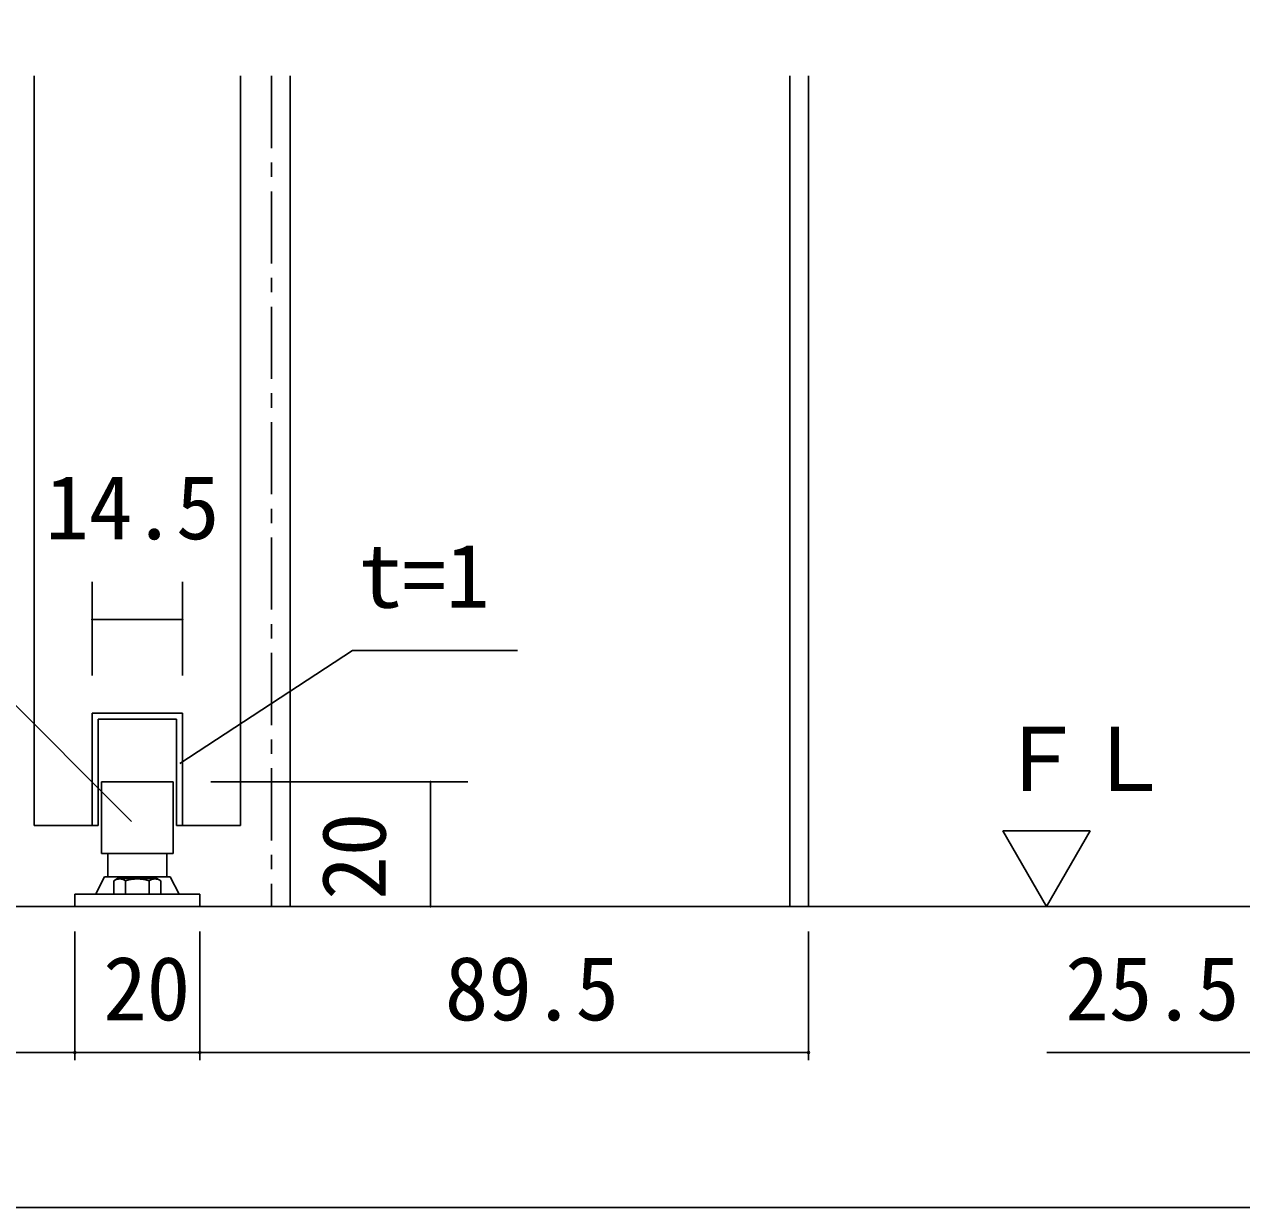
# Model space of a CAD drawing. Units: millimetres, scale not verified. Extents: x -800 to 800, y -554 to 554.
# Drawn here: x -433.2 to -238.3, y -27 to 162.5 of the extents above; entities that cross this region are included whole.
import ezdxf
from ezdxf.enums import TextEntityAlignment as Align

# ---------------------------------------------------------------- set-up
doc = ezdxf.new("R2010")
doc.units = ezdxf.units.MM
doc.header["$LTSCALE"] = 4
doc.linetypes.add('USER11', pattern=[4.619272, 2.886781, -0.577497, 0.577497, -0.577497])
for name, color, linetype, lineweight in [('1-0', 7, 'Continuous', 25), ('1-4_0', 7, 'Continuous', 25), ('2-0', 7, 'Continuous', 25)]:
    doc.layers.add(name, color=color, linetype=linetype, lineweight=lineweight)
doc.styles.add('ＭＳ ゴシック', font='')
doc.styles.get('ＭＳ ゴシック').set_extended_font_data('MS Gothic')

msp = doc.modelspace()

# ---------------------------------------------------------------- linework, layer by layer
at = {"layer": '1-0'}
msp.add_lwpolyline([(152, -27), (-780, -27), (-780, 534)], dxfattribs=at)
at = {"layer": '1-4_0'}
msp.add_lwpolyline([(152, -27), (-780, -27), (-780, 534)], dxfattribs=at)
msp.add_lwpolyline([(152, -27), (-780, -27), (-780, 534)], dxfattribs=at)
at = {"layer": '2-0'}
for p, q in [((-431.624, 34.194), (-431.624, 154.213)), ((-398.624, 154.212), (-398.624, 34.193)), ((-390.624, 154.212), (-390.624, 21.197)), ((-310.624, 21.197), (-310.624, 154.212)), ((-307.626, 21.197), (-307.626, 154.212)), ((-422.374, 73.195), (-422.374, 58.196)), ((-407.874, 73.195), (-407.874, 58.196)), ((-422.374, 67.195), (-407.874, 67.195)), ((-422.334, 67.199), (-422.334, 67.195)), ((-407.834, 67.199), (-407.834, 67.195)), ((-380.685, 62.219), (-408.334, 44.123)), ((-354.267, 62.219), (-380.685, 62.219)), ((-440.089, 58.864), (-416.069, 34.847)), ((-407.874, 52.195), (-422.374, 52.195)), ((-422.374, 52.195), (-422.374, 34.195)), ((-408.874, 51.195), (-421.376, 51.195)), ((-421.375, 51.195), (-421.375, 34.194)), ((-408.874, 51.195), (-408.874, 34.194)), ((-407.874, 52.195), (-407.874, 34.195)), ((-420.875, 29.695), (-420.875, 41.195)), ((-420.875, 41.194), (-409.375, 41.194)), ((-409.375, 41.194), (-409.375, 29.694)), ((-362.177, 41.194), (-403.372, 41.194)), ((-368.177, 21.197), (-368.177, 41.195)), ((-368.138, 41.198), (-368.138, 41.194)), ((-431.624, 34.194), (-422.374, 34.194)), ((-422.374, 34.194), (-421.375, 34.194)), ((-408.874, 34.194), (-407.873, 34.194)), ((-398.624, 34.194), (-407.874, 34.194)), ((-276.545, 33.318), (-269.544, 21.195)), ((-276.545, 33.318), (-262.545, 33.318)), ((-262.544, 33.318), (-269.547, 21.195)), ((-409.375, 29.695), (-420.875, 29.695)), ((-419.873, 29.695), (-419.873, 26)), ((-410.375, 29.695), (-410.375, 26)), ((-420.375, 25.998), (-421.795, 23.233)), ((-420.375, 25.998), (-409.874, 25.998)), ((-418.275, 25.694), (-418.878, 25.348)), ((-418.876, 25.347), (-418.876, 23.196)), ((-411.975, 25.694), (-418.276, 25.694)), ((-417, 25.347), (-417.127, 25.418)), ((-417, 23.195), (-417, 25.346)), ((-413.247, 25.347), (-413.12, 25.418)), ((-413.247, 23.195), (-413.247, 25.346)), ((-411.975, 25.694), (-411.369, 25.348)), ((-411.37, 23.195), (-411.37, 25.346)), ((-409.875, 25.998), (-408.431, 23.194)), ((-405.124, 23.195), (-425.125, 23.195)), ((-425.124, 23.195), (-425.124, 21.197)), ((-405.124, 21.197), (-405.124, 23.195)), ((-589.173, 21.197), (-120.828, 21.197)), ((-425.124, 21.197), (-405.123, 21.197)), ((-362.177, 21.197), (-384.622, 21.197)), ((-368.138, 21.2), (-368.138, 21.197)), ((-425.124, 17.197), (-425.124, -3.411)), ((-405.124, 17.197), (-405.124, -3.411)), ((-307.624, 17.197), (-307.624, -3.411)), ((-479.624, -2.161), (-425.124, -2.161)), ((-425.124, -2.161), (-405.124, -2.161)), ((-307.624, -2.161), (-405.124, -2.161)), ((-269.499, -2.161), (-211.453, -2.161))]:
    msp.add_line(p, q, dxfattribs=at)
at = {"layer": '2-0', "linetype": 'USER11'}
msp.add_line((-393.624, 154.212), (-393.624, 21.197), dxfattribs=at)
at = {"layer": '2-0'}
for centre, radius, start, end in [((-422.374, 67.195), 0.0405, 165.47853, 171.16094), ((-422.374, 67.195), 0.0398, 171.16402, 177.01304), ((-422.378, 67.195), 0.0357, 176.86368, 183.13632), ((-422.381, 67.195), 0.0334, 183.31881, 189.66422), ((-422.379, 67.195), 0.0353, 189.66609, 195.68379), ((-422.373, 67.194), 0.0414, 159.96649, 165.47752), ((-422.377, 67.196), 0.0374, 195.6825, 201.38704), ((-422.372, 67.194), 0.0424, 154.616, 159.96724), ((-422.375, 67.197), 0.0395, 201.38356, 206.81105), ((-422.371, 67.194), 0.0432, 149.40189, 154.61816), ((-422.373, 67.197), 0.0415, 206.80618, 212.00673), ((-422.371, 67.193), 0.0439, 144.28879, 149.40509), ((-422.372, 67.198), 0.043, 212.00106, 217.03304), ((-422.37, 67.193), 0.0441, 139.23395, 144.29274), ((-422.371, 67.199), 0.0441, 217.02695, 221.95313), ((-422.371, 67.199), 0.0445, 221.94686, 226.83212), ((-422.37, 67.193), 0.044, 134.18939, 139.2384), ((-422.371, 67.194), 0.0433, 129.10375, 134.19412), ((-422.371, 67.199), 0.0443, 226.82583, 231.73566), ((-422.372, 67.195), 0.0422, 123.92397, 129.10854), ((-422.371, 67.198), 0.0434, 231.7295, 236.72904), ((-422.372, 67.196), 0.0407, 118.59714, 123.92852), ((-422.372, 67.197), 0.0419, 236.72323, 241.87594), ((-422.373, 67.197), 0.039, 113.07318, 118.60107), ((-422.373, 67.195), 0.04, 241.87082, 247.23648), ((-422.374, 67.199), 0.0371, 107.30843, 113.07594), ((-422.374, 67.193), 0.0379, 247.23258, 252.86381), ((-422.375, 67.201), 0.0352, 101.27084, 107.30933), ((-422.374, 67.191), 0.0358, 252.86189, 258.79895), ((-422.375, 67.203), 0.0336, 94.94635, 101.26907), ((-422.375, 67.189), 0.0339, 258.79994, 265.06355), ((-422.375, 67.201), 0.0349, 88.40582, 94.75687), ((-422.375, 67.191), 0.0349, 265.2537, 271.58989), ((-422.375, 67.194), 0.0425, 82.85539, 88.58506), ((-422.375, 67.198), 0.0427, 271.41725, 277.11512), ((-422.375, 67.195), 0.0415, 77.12227, 82.85031), ((-422.375, 67.198), 0.0421, 277.12005, 282.77356), ((-422.375, 67.195), 0.041, 71.42122, 77.11806), ((-422.375, 67.197), 0.0418, 282.7772, 288.3595), ((-422.375, 67.195), 0.0408, 65.77279, 71.41804), ((-422.375, 67.197), 0.0418, 288.36172, 293.8584), ((-422.375, 67.195), 0.0408, 60.18769, 65.77069), ((-422.375, 67.198), 0.0419, 293.85926, 299.26831), ((-422.375, 67.195), 0.0409, 54.66725, 60.18658), ((-422.375, 67.198), 0.0421, 299.26795, 304.59878), ((-422.375, 67.195), 0.0411, 49.20475, 54.66699), ((-422.375, 67.198), 0.0422, 304.5974, 309.86911), ((-422.375, 67.195), 0.0413, 43.78709, 49.2051), ((-422.375, 67.198), 0.0421, 309.86695, 315.10644), ((-422.375, 67.195), 0.0415, 38.39682, 43.78783), ((-422.375, 67.197), 0.0417, 315.10374, 320.34374), ((-422.375, 67.195), 0.0416, 33.01421, 38.39772), ((-422.374, 67.197), 0.0411, 320.34075, 325.6178), ((-422.375, 67.195), 0.0416, 27.61927, 33.01502), ((-422.373, 67.197), 0.0403, 325.61477, 330.96718), ((-422.373, 67.196), 0.0392, 330.96443, 336.4299), ((-422.375, 67.195), 0.0415, 22.19384, 27.61976), ((-422.375, 67.195), 0.0414, 16.72358, 22.19378), ((-422.371, 67.196), 0.0379, 336.4278, 342.04075), ((-422.375, 67.195), 0.0414, 11.19984, 16.72277), ((-422.37, 67.195), 0.0367, 342.03973, 347.8279), ((-422.375, 67.195), 0.0415, 5.62136, 11.19812), ((-422.368, 67.195), 0.0344, 353.81156, 359.98645), ((-422.369, 67.195), 0.0354, 347.82846, 353.80892), ((-407.875, 67.195), 0.0398, 171.16402, 177.01304), ((-407.879, 67.195), 0.0357, 176.86368, 183.13632), ((-407.874, 67.195), 0.0405, 165.47853, 171.16094), ((-407.881, 67.195), 0.0334, 183.31881, 189.66422), ((-407.879, 67.195), 0.0353, 189.66609, 195.68379), ((-407.873, 67.194), 0.0414, 159.96649, 165.47752), ((-407.877, 67.196), 0.0374, 195.6825, 201.38704), ((-407.872, 67.194), 0.0424, 154.616, 159.96724), ((-407.875, 67.197), 0.0395, 201.38356, 206.81105), ((-407.874, 67.197), 0.0415, 206.80618, 212.00673), ((-407.871, 67.194), 0.0432, 149.40189, 154.61816), ((-407.871, 67.193), 0.0439, 144.28879, 149.40509), ((-407.872, 67.198), 0.043, 212.00106, 217.03304), ((-407.871, 67.193), 0.0441, 139.23395, 144.29274), ((-407.871, 67.199), 0.0441, 217.02695, 221.95313), ((-407.871, 67.193), 0.044, 134.18939, 139.2384), ((-407.871, 67.199), 0.0445, 221.94686, 226.83212), ((-407.871, 67.194), 0.0433, 129.10375, 134.19412), ((-407.871, 67.199), 0.0443, 226.82583, 231.73566), ((-407.872, 67.195), 0.0422, 123.92397, 129.10854), ((-407.872, 67.198), 0.0434, 231.7295, 236.72904), ((-407.873, 67.196), 0.0407, 118.59714, 123.92852), ((-407.873, 67.197), 0.0419, 236.72323, 241.87594), ((-407.874, 67.197), 0.039, 113.07318, 118.60107), ((-407.873, 67.195), 0.04, 241.87082, 247.23648), ((-407.874, 67.199), 0.0371, 107.30843, 113.07594), ((-407.874, 67.193), 0.0379, 247.23258, 252.86381), ((-407.875, 67.191), 0.0358, 252.86189, 258.79895), ((-407.875, 67.201), 0.0352, 101.27084, 107.30933), ((-407.875, 67.203), 0.0336, 94.94635, 101.26907), ((-407.875, 67.189), 0.0339, 258.79994, 265.06355), ((-407.875, 67.201), 0.0349, 88.40582, 94.75687), ((-407.875, 67.191), 0.0349, 265.2537, 271.58989), ((-407.875, 67.194), 0.0425, 82.85539, 88.58506), ((-407.875, 67.198), 0.0427, 271.41725, 277.11512), ((-407.875, 67.195), 0.0415, 77.12227, 82.85031), ((-407.875, 67.198), 0.0421, 277.12005, 282.77356), ((-407.875, 67.195), 0.041, 71.42122, 77.11806), ((-407.875, 67.197), 0.0418, 282.7772, 288.3595), ((-407.875, 67.195), 0.0408, 65.77279, 71.41804), ((-407.875, 67.197), 0.0418, 288.36172, 293.8584), ((-407.875, 67.195), 0.0408, 60.18769, 65.77069), ((-407.875, 67.198), 0.0419, 293.85926, 299.26831), ((-407.875, 67.195), 0.0409, 54.66725, 60.18658), ((-407.875, 67.198), 0.0421, 299.26795, 304.59878), ((-407.875, 67.195), 0.0411, 49.20475, 54.66699), ((-407.875, 67.198), 0.0422, 304.5974, 309.86911), ((-407.875, 67.195), 0.0413, 43.78709, 49.2051), ((-407.875, 67.198), 0.0421, 309.86695, 315.10644), ((-407.875, 67.195), 0.0415, 38.39682, 43.78783), ((-407.875, 67.197), 0.0417, 315.10374, 320.34374), ((-407.876, 67.195), 0.0416, 33.01421, 38.39772), ((-407.875, 67.197), 0.0411, 320.34075, 325.6178), ((-407.876, 67.195), 0.0416, 27.61927, 33.01502), ((-407.874, 67.197), 0.0403, 325.61477, 330.96718), ((-407.873, 67.196), 0.0392, 330.96443, 336.4299), ((-407.875, 67.195), 0.0415, 22.19384, 27.61976), ((-407.875, 67.195), 0.0414, 16.72358, 22.19378), ((-407.872, 67.196), 0.0379, 336.4278, 342.04075), ((-407.871, 67.195), 0.0367, 342.03973, 347.8279), ((-407.875, 67.195), 0.0414, 11.19984, 16.72277), ((-407.875, 67.195), 0.0415, 5.62136, 11.19812), ((-407.868, 67.195), 0.0344, 353.81156, 359.98645), ((-407.869, 67.195), 0.0354, 347.82846, 353.80892), ((-368.183, 41.194), 0.0357, 176.85793, 183.14207), ((-368.179, 41.194), 0.0399, 165.34624, 171.11484), ((-368.179, 41.194), 0.0395, 171.11833, 177.01121), ((-368.185, 41.194), 0.0332, 183.32104, 189.7141), ((-368.184, 41.194), 0.0348, 189.71667, 195.82583), ((-368.178, 41.194), 0.0406, 159.70952, 165.34447), ((-368.182, 41.195), 0.0366, 195.82553, 201.65843), ((-368.177, 41.193), 0.0413, 154.20339, 159.70927), ((-368.18, 41.195), 0.0385, 201.65606, 207.24017), ((-368.177, 41.193), 0.042, 148.81143, 154.20436), ((-368.179, 41.196), 0.0403, 207.23648, 212.61251), ((-368.176, 41.193), 0.0426, 143.50843, 148.8133), ((-368.177, 41.197), 0.0419, 212.60807, 217.82447), ((-368.176, 41.193), 0.0431, 138.26308, 143.51088), ((-368.176, 41.198), 0.0431, 217.81972, 222.92866), ((-368.176, 41.192), 0.0432, 133.0405, 138.26584), ((-368.176, 41.198), 0.0438, 222.92389, 227.97835), ((-368.176, 41.199), 0.0441, 227.9738, 233.02552), ((-368.176, 41.193), 0.0431, 127.80444, 133.04329), ((-368.176, 41.193), 0.0428, 122.51948, 127.80699), ((-368.176, 41.198), 0.044, 233.02142, 238.11912), ((-368.176, 41.193), 0.0422, 117.15322, 122.52152), ((-368.176, 41.198), 0.0434, 238.11571, 243.30337), ((-368.177, 41.194), 0.0415, 111.6787, 117.15445), ((-368.176, 41.197), 0.0426, 243.30092, 248.61564), ((-368.177, 41.195), 0.0407, 106.07703, 111.67879), ((-368.177, 41.196), 0.0417, 248.6145, 254.08393), ((-368.177, 41.195), 0.0401, 100.34019, 106.07567), ((-368.177, 41.196), 0.0407, 254.08447, 259.72379), ((-368.177, 41.196), 0.0396, 94.47362, 100.33713), ((-368.177, 41.195), 0.04, 259.72633, 265.53514), ((-368.177, 41.197), 0.0385, 88.4834, 94.52797), ((-368.177, 41.193), 0.0385, 265.4819, 271.51272), ((-368.177, 41.2), 0.0356, 82.18714, 88.4233), ((-368.177, 41.191), 0.0358, 271.57912, 277.78066), ((-368.177, 41.199), 0.036, 76.07849, 82.18111), ((-368.177, 41.191), 0.0364, 277.78628, 283.80939), ((-368.177, 41.199), 0.0367, 70.1331, 76.07465), ((-368.177, 41.192), 0.0374, 283.8124, 289.6345), ((-368.178, 41.198), 0.0376, 64.36031, 70.13128), ((-368.178, 41.193), 0.0386, 289.6352, 295.25471), ((-368.178, 41.197), 0.0387, 58.75366, 64.36019), ((-368.178, 41.194), 0.0398, 295.25354, 300.6864), ((-368.179, 41.196), 0.0399, 53.29435, 58.75483), ((-368.179, 41.195), 0.0409, 300.68382, 305.95937), ((-368.179, 41.195), 0.0409, 47.95486, 53.2964), ((-368.179, 41.196), 0.0418, 305.95583, 311.11301), ((-368.18, 41.194), 0.0417, 42.70223, 47.95743), ((-368.18, 41.197), 0.0424, 311.10884, 316.19297), ((-368.18, 41.194), 0.0424, 37.50087, 42.70501), ((-368.18, 41.197), 0.0425, 316.18845, 321.24876), ((-368.181, 41.194), 0.0427, 32.31496, 37.50359), ((-368.18, 41.196), 0.0422, 321.24414, 326.33174), ((-368.181, 41.194), 0.0428, 27.11049, 32.31736), ((-368.179, 41.196), 0.0414, 326.32724, 331.49333), ((-368.181, 41.194), 0.0427, 21.8573, 27.11235), ((-368.178, 41.195), 0.0403, 331.48924, 336.78308), ((-368.18, 41.194), 0.0425, 16.53103, 21.85837), ((-368.177, 41.195), 0.0389, 336.77977, 342.24614), ((-368.18, 41.194), 0.0422, 11.11515, 16.53107), ((-368.18, 41.194), 0.042, 5.60295, 11.11395), ((-368.173, 41.194), 0.0345, 353.83165, 359.98246), ((-368.174, 41.194), 0.0359, 347.91965, 353.82942), ((-368.175, 41.194), 0.0374, 342.24408, 347.91987), ((-417.941, 24.023), 1.613, 114.55198, 120.13029), ((-417.942, 24.025), 1.612, 109.02344, 114.55039), ((-417.941, 24.022), 1.615, 103.54507, 109.02267), ((-417.94, 24.018), 1.619, 98.10811, 103.54497), ((-417.939, 24.014), 1.623, 92.69885, 98.10848), ((-417.939, 24.012), 1.625, 87.30055, 92.69945), ((-417.939, 24.012), 1.625, 81.89542, 87.30115), ((-417.939, 24.015), 1.623, 76.46664, 81.89581), ((-417.938, 24.017), 1.62, 71.00029, 76.46658), ((-417.938, 24.018), 1.619, 65.48723, 70.99958), ((-417.939, 24.016), 1.621, 59.92484, 65.48571), ((-415.121, 19.416), 6.221, 104.36922, 107.58114), ((-415.123, 19.422), 6.215, 101.16589, 104.36907), ((-415.123, 19.426), 6.212, 97.96997, 101.16579), ((-415.123, 19.427), 6.21, 94.77966, 97.96992), ((-415.123, 19.428), 6.21, 91.59283, 94.77963), ((-415.123, 19.428), 6.21, 88.40719, 91.59281), ((-415.123, 19.428), 6.21, 85.22037, 88.40717), ((-415.124, 19.427), 6.21, 82.03008, 85.22034), ((-415.124, 19.426), 6.212, 78.83421, 82.03003), ((-415.124, 19.422), 6.215, 75.63093, 78.83411), ((-415.126, 19.416), 6.221, 72.41886, 75.63078), ((-412.306, 24.013), 1.625, 114.53, 120.0763), ((-412.309, 24.018), 1.619, 109.02076, 114.52824), ((-412.309, 24.02), 1.617, 103.55115, 109.01974), ((-412.309, 24.019), 1.619, 98.11508, 103.55074), ((-412.309, 24.017), 1.62, 92.70184, 98.11509), ((-412.308, 24.015), 1.622, 87.29792, 92.70208), ((-412.308, 24.015), 1.622, 81.88882, 87.29817), ((-412.308, 24.015), 1.622, 76.46089, 81.88885), ((-412.309, 24.015), 1.622, 71.00321, 76.46051), ((-412.309, 24.012), 1.625, 65.50931, 71.00225), ((-412.313, 24.005), 1.633, 59.97865, 65.50763), ((-368.183, 21.197), 0.0357, 176.85793, 183.14207), ((-368.184, 21.196), 0.0348, 164.17417, 170.28333), ((-368.185, 21.197), 0.0332, 170.2859, 176.67896), ((-368.179, 21.197), 0.0395, 182.98879, 188.88167), ((-368.179, 21.197), 0.0399, 188.88516, 194.65376), ((-368.182, 21.196), 0.0366, 158.34157, 164.17447), ((-368.178, 21.197), 0.0406, 194.65553, 200.29048), ((-368.18, 21.195), 0.0385, 152.75983, 158.34394), ((-368.177, 21.197), 0.0413, 200.29073, 205.79661), ((-368.179, 21.194), 0.0403, 147.38749, 152.76352), ((-368.177, 21.197), 0.042, 205.79564, 211.18857), ((-368.177, 21.193), 0.0419, 142.17553, 147.39193), ((-368.176, 21.198), 0.0426, 211.1867, 216.49157), ((-368.176, 21.198), 0.0431, 216.48912, 221.73692), ((-368.176, 21.193), 0.0431, 137.07134, 142.18028), ((-368.176, 21.192), 0.0438, 132.02165, 137.07611), ((-368.176, 21.198), 0.0432, 221.73416, 226.9595), ((-368.176, 21.192), 0.0441, 126.97448, 132.0262), ((-368.176, 21.198), 0.0431, 226.95671, 232.19556), ((-368.176, 21.192), 0.044, 121.88088, 126.97858), ((-368.176, 21.198), 0.0428, 232.19301, 237.48052), ((-368.176, 21.193), 0.0434, 116.69663, 121.88429), ((-368.176, 21.197), 0.0422, 237.47848, 242.84678), ((-368.177, 21.197), 0.0415, 242.84555, 248.3213), ((-368.176, 21.193), 0.0426, 111.38436, 116.69908), ((-368.177, 21.194), 0.0417, 105.91607, 111.3855), ((-368.177, 21.196), 0.0407, 248.32121, 253.92297), ((-368.177, 21.195), 0.0407, 100.27621, 105.91553), ((-368.177, 21.195), 0.0401, 253.92433, 259.65981), ((-368.177, 21.196), 0.04, 94.46486, 100.27367), ((-368.177, 21.195), 0.0396, 259.66287, 265.52638), ((-368.177, 21.197), 0.0385, 88.48728, 94.5181), ((-368.177, 21.194), 0.0385, 265.47203, 271.5166), ((-368.177, 21.2), 0.0358, 82.21934, 88.42088), ((-368.177, 21.191), 0.0356, 271.5767, 277.81286), ((-368.177, 21.199), 0.0364, 76.19061, 82.21372), ((-368.177, 21.191), 0.036, 277.81889, 283.92151), ((-368.177, 21.198), 0.0374, 70.3655, 76.1876), ((-368.177, 21.192), 0.0367, 283.92535, 289.8669), ((-368.178, 21.197), 0.0386, 64.74529, 70.3648), ((-368.178, 21.193), 0.0376, 289.86872, 295.63969), ((-368.178, 21.196), 0.0398, 59.3136, 64.74646), ((-368.178, 21.194), 0.0387, 295.63981, 301.24634), ((-368.179, 21.195), 0.0409, 54.04063, 59.31618), ((-368.179, 21.195), 0.0399, 301.24517, 306.70565), ((-368.179, 21.196), 0.0409, 306.7036, 312.04514), ((-368.179, 21.194), 0.0418, 48.88699, 54.04417), ((-368.18, 21.194), 0.0424, 43.80703, 48.89116), ((-368.18, 21.196), 0.0417, 312.04257, 317.29777), ((-368.18, 21.194), 0.0425, 38.75124, 43.81155), ((-368.18, 21.197), 0.0424, 317.29499, 322.49913), ((-368.18, 21.194), 0.0422, 33.66826, 38.75586), ((-368.181, 21.197), 0.0427, 322.49641, 327.68504), ((-368.179, 21.195), 0.0414, 28.50667, 33.67276), ((-368.181, 21.197), 0.0428, 327.68264, 332.88951), ((-368.178, 21.195), 0.0403, 23.21692, 28.51076), ((-368.181, 21.197), 0.0427, 332.88765, 338.1427), ((-368.177, 21.196), 0.0389, 17.75386, 23.22023), ((-368.18, 21.197), 0.0425, 338.14163, 343.46897), ((-368.18, 21.197), 0.0422, 343.46893, 348.88485), ((-368.175, 21.196), 0.0374, 12.08013, 17.75592), ((-368.174, 21.196), 0.0359, 6.17058, 12.08035), ((-368.18, 21.197), 0.042, 348.88605, 354.39705), ((-368.18, 21.197), 0.0419, 354.39963, 0.00074), ((-425.124, -2.161), 0.156, 0, 180), ((-425.124, -2.161), 0.156, 180, 0), ((-405.124, -2.161), 0.156, 0, 180), ((-405.124, -2.161), 0.156, 180, 0), ((-307.624, -2.161), 0.156, 0, 180), ((-307.624, -2.161), 0.156, 180, 0)]:
    msp.add_arc(centre, radius, start, end, dxfattribs=at)

# ---------------------------------------------------------------- texts
at = {"layer": '2-0', "style": 'ＭＳ ゴシック'}
for s, p in [('14.5', (-429.87, 76.95)), ('t=1', (-379.661, 65.979)), ('ＦＬ', (-277.456, 36.639)), ('20', (-420.603, -0.088)), ('89.5', (-365.89, -0.088)), ('25.5', (-266.519, -0.088))]:
    msp.add_text(s, height=10.26, dxfattribs=at).set_placement(p, align=Align.BOTTOM_LEFT)
msp.add_text('20', height=10.26, rotation=90, dxfattribs=at).set_placement((-372.272, 22.295), align=Align.BOTTOM_LEFT)

doc.saveas('drawing.dxf')
